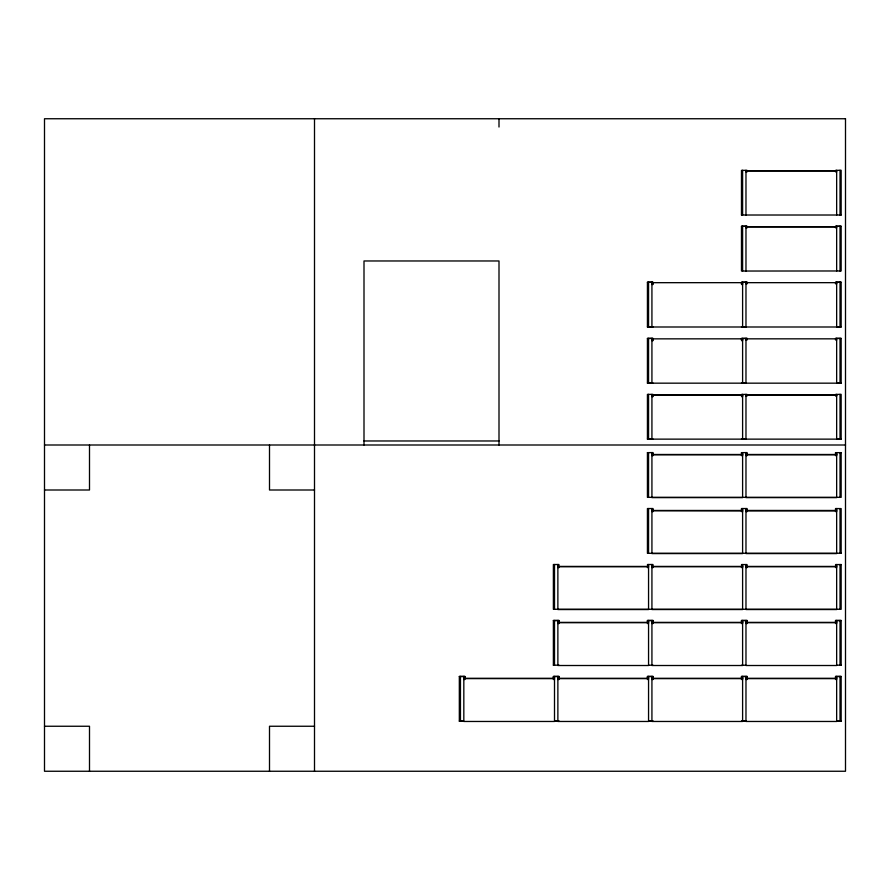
<?xml version="1.0" encoding="UTF-8"?>
<svg xmlns="http://www.w3.org/2000/svg" width="890" height="890" viewBox="0 0 890 890"><rect width="100%" height="100%" fill="white"/><g stroke="black" fill="none" stroke-linecap="round" stroke-linejoin="round"><path stroke-width="1.33" d="M747.099 170.357L741.481 170.357L741.481 215.069M835.532 170.357L841.15 170.29L841.15 215.069M745.976 170.735L836.656 170.735M745.976 170.891L836.656 170.891M745.976 171.859L747.099 171.859L747.099 170.735M836.656 171.859L835.532 171.859L835.532 170.735M741.481 215.013L841.15 215.013M741.481 226.26L747.099 226.26L741.481 226.316L741.481 271.038L841.15 270.972L841.15 226.26L835.532 226.26L841.15 226.316M745.976 226.705L836.656 226.705M745.976 226.861L836.656 226.861M745.976 227.818L747.099 227.818L747.099 226.705M836.656 227.818L835.532 227.818L835.532 226.705M647.431 282.286L653.049 282.219L647.431 282.219L647.431 326.997L841.15 326.997L841.15 282.219L835.532 282.219L841.15 282.286M651.925 282.686L742.605 282.664M745.976 282.664L836.656 282.664M651.925 283.365L653.049 283.365M741.481 283.365L742.605 283.365M745.976 283.365L747.099 283.365M835.532 283.365L836.656 283.365M651.925 283.788L653.049 283.788L653.049 282.664M742.605 283.788L741.481 283.788L741.481 282.664M745.976 283.788L747.099 283.788L747.099 282.664M836.656 283.788L835.532 283.788L835.532 282.664M651.925 284.488L653.049 284.488M741.481 284.488L742.605 284.488M647.431 326.942L653.049 326.942M741.481 326.942L745.976 326.942M836.656 326.942L841.15 326.942M647.431 338.456L653.049 338.389L647.431 338.389L647.431 383.167L841.15 383.167L841.15 338.389L835.532 338.389L841.15 338.456M651.925 338.856L742.605 338.834M745.976 338.834L836.656 338.834M651.925 339.535L653.049 339.535M741.481 339.535L742.605 339.535M651.925 339.958L653.049 339.958L653.049 338.834M742.605 339.958L741.481 339.958L741.481 338.834M745.976 339.958L747.099 339.958L747.099 338.834M836.656 339.958L835.532 339.958L835.532 338.834M651.925 340.659L653.049 340.659M741.481 340.659L742.605 340.659M647.431 383.112L653.049 383.112M741.481 383.112L745.976 383.112M836.656 383.112L841.15 383.112M653.049 394.415L647.431 394.359L647.431 439.137L841.15 439.137L841.15 394.359L835.532 394.415M741.481 394.415L747.099 394.415M651.925 394.815L742.605 394.804M745.976 394.815L836.656 394.804M651.925 394.96L742.605 394.96M745.976 394.96L836.656 394.96M651.925 395.505L653.049 395.505M741.481 395.505L742.605 395.505M745.976 395.505L747.099 395.505M835.532 395.505L836.656 395.505M651.925 395.928L653.049 395.928L653.049 394.804M742.605 395.928L741.481 395.928L741.481 394.804M745.976 395.928L747.099 395.928L747.099 394.804M836.656 395.928L835.532 395.928L835.532 394.804M651.925 396.628L653.049 396.628M741.481 396.628L742.605 396.628M647.431 439.07L653.049 439.07M741.481 439.07L745.976 439.07M836.656 439.07L841.15 439.07M363.999 440.973L499.001 440.973M44.5 445L845.5 445M647.431 452.643L653.049 452.576L653.049 455.624L651.925 455.624M741.481 452.643L747.099 452.576L747.099 455.624L745.976 455.624M835.532 452.643L841.15 452.643M651.925 453.789L653.049 453.789M741.481 453.789L742.605 453.789M745.976 453.789L747.099 453.789M835.532 453.789L836.656 453.789M651.925 454.49L742.605 454.501M745.976 454.49L836.656 454.501M651.925 454.745L742.605 454.745M745.976 454.745L836.656 454.745M651.925 454.901L653.049 454.901M741.481 454.901L742.605 454.901M745.976 454.901L747.099 454.901M835.532 454.901L836.656 454.901M742.605 455.624L741.481 455.624L741.481 452.576M836.656 455.624L835.532 455.624L835.532 452.576M44.5 490.001L89.501 490.001L89.501 445M314.504 490.001L269.503 490.001L269.503 445M651.925 509.748L653.049 509.748M741.481 509.748L742.605 509.748M745.976 509.748L747.099 509.748M835.532 509.748L836.656 509.748M651.925 510.471L742.605 510.471M745.976 510.448L836.656 510.471M651.925 510.715L742.605 510.871M745.976 510.871L836.656 510.871M651.925 511.594L653.049 511.594L653.049 508.535L647.431 508.535L647.431 553.313L841.15 553.246M742.605 511.594L741.481 511.594L741.481 508.535L747.099 508.535L747.099 511.594L745.976 511.594M836.656 511.594L835.532 511.594L835.532 508.535L841.15 508.602L841.15 553.313M841.15 564.56L835.532 564.56M557.874 565.717L558.998 565.717L558.998 567.564L557.874 567.564M648.554 565.717L647.431 565.717L647.431 567.564L648.554 567.564M651.925 565.706L653.049 565.706L653.049 567.553L651.925 567.553M742.605 565.706L741.481 565.706L741.481 567.553L742.605 567.553M745.976 565.706L747.099 565.706L747.099 567.553L745.976 567.553M836.656 565.706L835.532 565.706L835.532 567.553L836.656 567.553M557.874 566.418L648.554 566.441M651.925 566.418L742.605 566.429M745.976 566.429L836.656 566.429M557.874 566.685L648.554 566.685M651.925 566.674L742.605 566.674M745.976 566.674L836.656 566.674M557.874 566.841L558.998 566.841M651.925 566.83L653.049 566.83M741.481 566.83L742.605 566.83M553.38 665.242L553.38 620.475L558.998 620.475L558.998 623.523L557.874 623.523M648.554 623.523L647.431 623.523L647.431 620.464L653.049 620.475L653.049 623.523L651.925 623.523M742.605 623.523L741.481 623.523L741.481 620.464L747.099 620.464L747.099 623.523L745.976 623.523M836.656 623.523L835.532 623.523L835.532 620.464L841.15 620.464L841.15 665.242M553.38 620.53L558.998 620.53M647.431 620.53L653.049 620.53M741.481 620.53L747.099 620.53M835.532 620.53L841.15 620.53M557.874 621.676L558.998 621.676M647.431 621.676L648.554 621.676M651.925 621.676L653.049 621.676M741.481 621.676L742.605 621.676M745.976 621.676L747.099 621.676M835.532 621.676L836.656 621.676M557.874 622.399L648.554 622.399M651.925 622.399L742.605 622.399M745.976 622.399L836.656 622.399M557.874 622.644L648.554 622.644M651.925 622.644L742.605 622.644M745.976 622.644L836.656 622.644M557.874 622.8L558.998 622.8M651.925 622.8L653.049 622.8M741.481 622.8L742.605 622.8M553.38 665.186L558.998 665.186M648.554 665.175L653.049 665.242M741.481 665.242L745.976 665.242M836.656 665.175L841.15 665.175M459.329 676.489L464.947 676.489M553.38 676.489L558.998 676.489M647.431 676.489L653.049 676.489M741.481 676.489L747.099 676.489M835.532 676.489L841.15 676.489M463.824 677.635L464.947 677.635M553.38 677.635L554.503 677.635M557.874 677.635L558.998 677.635M647.431 677.635L648.554 677.635M651.925 677.635L653.049 677.635M741.481 677.635L742.605 677.635M745.976 677.635L747.099 677.635M835.532 677.635L836.656 677.635M463.824 678.347L554.503 678.358M557.874 678.358L648.554 678.358M651.925 678.358L742.605 678.358M745.976 678.358L836.656 678.358M463.824 678.603L554.503 678.603M557.874 678.603L648.554 678.603M651.925 678.603L742.605 678.603M745.976 678.603L836.656 678.603M557.874 678.759L558.998 678.759M651.925 678.759L653.049 678.759M741.481 678.759L742.605 678.759M463.824 679.482L464.947 679.482L464.947 676.433L459.329 676.433L459.329 721.2L463.824 721.2L459.329 721.145M554.503 679.482L553.38 679.482L553.38 676.433L558.998 676.433L558.998 679.482L557.874 679.482M648.554 679.482L647.431 679.482L647.431 676.433L653.049 676.433L653.049 679.482L651.925 679.482M742.605 679.482L741.481 679.482L741.481 676.433L747.099 676.433L747.099 679.482L745.976 679.482M836.656 679.482L835.532 679.482L835.532 676.433L841.15 676.433L841.15 721.2L836.656 721.2L841.15 721.145M44.5 726.251L89.501 726.251L89.501 771.252M314.504 726.251L269.503 726.251L269.503 771.252M841.15 452.576L841.15 497.343L647.431 497.343L647.431 452.576M841.15 564.505L841.15 609.272L553.38 609.283L553.38 564.505L558.998 564.505M840.027 170.29L840.027 215.069M840.027 226.26L840.027 271.038M840.027 282.219L840.027 326.997M840.027 338.389L840.027 383.167M840.027 394.359L840.027 439.137M840.027 452.576L840.027 497.343M840.027 508.535L840.027 553.313M840.027 564.505L840.027 609.272M840.027 620.464L840.027 665.242M840.027 676.433L840.027 721.2M836.656 170.29L836.656 215.146M836.656 226.26L836.656 271.116M836.656 282.219L836.656 327.086M836.656 338.389L836.656 383.256M836.656 394.359L836.656 439.215M836.656 452.576L836.656 497.61L745.976 497.61L745.976 452.576M836.656 508.535L836.656 553.58L745.976 553.58L745.976 508.535M836.656 564.505L836.656 609.539L745.976 609.539L745.976 564.505M836.656 620.464L836.656 665.509L745.976 665.509L745.976 620.464M836.656 676.433L836.656 721.467L745.976 721.467L745.976 676.433M747.099 564.56L741.481 564.56M745.976 170.29L745.976 215.146M745.976 226.26L745.976 271.116M745.976 282.219L745.976 327.086M745.976 338.389L745.976 383.256M745.976 394.359L745.976 439.215M742.605 170.29L742.605 215.069M742.605 226.26L742.605 271.038M742.605 282.219L742.605 327.086M742.605 338.389L742.605 383.256M742.605 394.359L742.605 439.215M742.605 452.576L742.605 497.61L651.925 497.61L651.925 452.576M742.605 508.535L742.605 553.58L651.925 553.58L651.925 508.535M742.605 564.505L742.605 609.539L651.925 609.539L651.925 564.505M742.605 620.464L742.605 665.509L651.925 665.509L651.925 620.464M742.605 676.433L742.605 721.467L651.925 721.467L651.925 676.433M653.049 564.505L647.431 564.505M651.925 282.219L651.925 327.086M651.925 338.389L651.925 383.256M651.925 394.359L651.925 439.215M648.554 282.219L648.554 326.997M648.554 338.389L648.554 383.167M648.554 394.359L648.554 439.137M648.554 452.576L648.554 497.343M648.554 508.535L648.554 553.313M648.554 564.505L648.554 609.55L557.874 609.55L557.874 564.505M648.554 620.464L648.554 665.509L557.874 665.509L557.874 620.475M648.554 676.433L648.554 721.467L557.874 721.467L557.874 676.433M554.503 564.505L554.503 609.283M554.503 620.475L554.503 665.242M554.503 676.433L554.503 721.467L463.824 721.467L463.824 676.433M499.001 118.748L499.001 127.025M499.001 445L499.001 260.97L363.999 260.97L363.999 445M460.453 676.433L460.453 721.2M314.504 118.748L314.504 771.252M845.5 118.748L44.5 118.748L44.5 771.252L845.5 771.252L845.5 118.748M747.099 282.219L741.481 282.286L747.099 282.219M747.099 338.389L741.481 338.456L747.099 338.389M558.998 721.145L554.503 721.145L558.998 721.2M653.049 721.145L648.554 721.145L653.049 721.2M745.976 721.145L741.481 721.145L745.976 721.2"/></g></svg>
